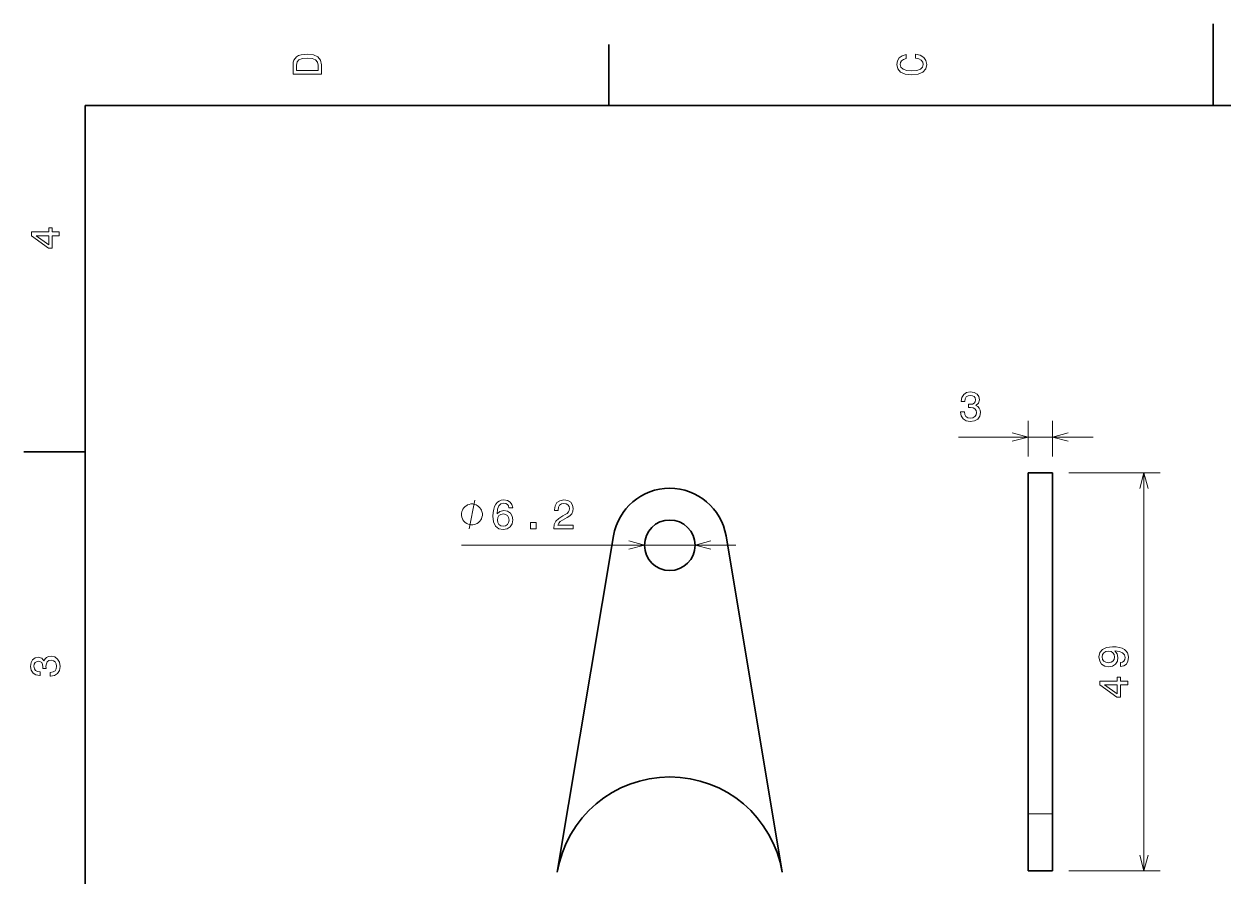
# Model space of a CAD drawing. Extents: x 0 to 297, y 0 to 210.
# Drawn here: x 2.5 to 149.7, y 105.5 to 210 of the extents above; entities that cross this region are included whole.
import ezdxf

# ---------------------------------------------------------------- set-up
doc = ezdxf.new("R2010")
doc.units = 0

msp = doc.modelspace()

# ---------------------------------------------------------------- linework, layer by layer
at = {"color": 7, "lineweight": 35, "ltscale": 0.25}
msp.add_line((148.5, 200), (148.5, 210), dxfattribs=at)
at = {"color": 7, "lineweight": 35, "ltscale": 0.1875}
for p, q in [((74.300003, 200), (74.300003, 207.5)), ((10, 157.5), (2.5, 157.5))]:
    msp.add_line(p, q, dxfattribs=at)
at = {"color": 7, "lineweight": 35}
for p, q in [((287, 200), (10, 200)), ((10, 200), (10, 10)), ((125.759354, 113.093719), (125.759354, 154.938675)), ((128.759354, 113.093719), (128.759354, 154.938675)), ((74.875778, 147.195572), (67.971718, 105.92411)), ((88.683914, 147.195572), (95.587975, 105.92411))]:
    msp.add_line(p, q, dxfattribs=at)
at = {"color": 7, "lineweight": 13, "ltscale": 0.109616}
for p, q in [((125.759354, 156.938675), (125.759354, 161.323303)), ((128.759354, 156.938675), (128.759354, 161.323303))]:
    msp.add_line(p, q, dxfattribs=at)
at = {"color": 7, "lineweight": 13, "ltscale": 0.413171}
msp.add_line((133.759354, 159.323303), (117.232529, 159.323303), dxfattribs=at)
at = {"color": 7, "lineweight": 35, "ltscale": 0.075}
for p, q in [((128.759354, 154.938675), (125.759354, 154.938675)), ((128.759354, 106.093719), (125.759354, 106.093719))]:
    msp.add_line(p, q, dxfattribs=at)
at = {"color": 7, "lineweight": 13, "ltscale": 0.280861}
for p, q in [((130.759354, 154.938675), (141.993774, 154.938675)), ((130.759354, 106.093719), (141.993774, 106.093719))]:
    msp.add_line(p, q, dxfattribs=at)
at = {"color": 7, "lineweight": 13}
for p, q in [((139.993774, 106.093719), (139.993774, 154.938675)), ((56.207355, 146.072311), (89.879845, 146.072311))]:
    msp.add_line(p, q, dxfattribs=at)
at = {"color": 7, "lineweight": 13, "ltscale": 0.075}
msp.add_line((128.759354, 113.093719), (125.759354, 113.093719), dxfattribs=at)
at = {"color": 7, "lineweight": 35, "ltscale": 0.175}
for p, q in [((125.759354, 113.093719), (125.759354, 106.093719)), ((128.759354, 113.093719), (128.759354, 106.093719))]:
    msp.add_line(p, q, dxfattribs=at)
at = {"color": 7, "lineweight": 13}
for points in [[(35.533215, 204.994965), (35.533215, 203.829971), (39.033215, 203.829971), (39.033215, 204.994965), (38.922264, 205.544678), (38.584366, 205.953171), (38.034657, 206.205338), (37.283215, 206.296112), (36.516644, 206.215424), (36.21405, 206.114563), (35.971977, 205.973343), (35.644165, 205.56485), (35.563473, 205.297562)], [(111.93206, 205.817017), (112.35569, 205.716141), (112.658287, 205.549713), (112.844887, 205.317734), (112.905403, 205.045395), (112.814629, 204.71759), (112.54229, 204.460388), (112.098488, 204.28891), (111.483215, 204.233429), (110.872986, 204.28891), (110.424141, 204.455338), (110.151802, 204.71254), (110.055984, 205.045395), (110.106415, 205.287476), (110.247627, 205.494247), (110.474571, 205.655624), (110.787247, 205.766571), (110.787247, 206.245682), (110.308144, 206.094391), (109.94503, 205.832138), (109.718086, 205.474075), (109.637398, 205.045395), (109.763474, 204.510818), (110.116501, 204.10231), (110.696472, 203.840057), (111.483215, 203.749283), (112.269958, 203.840057), (112.84993, 204.10231), (113.208, 204.510818), (113.329041, 205.045395), (113.233215, 205.51442), (112.965927, 205.892654), (112.527161, 206.159943), (111.93206, 206.301163)], [(35.951801, 204.959656), (36.027451, 205.342941), (36.259438, 205.605194), (36.672985, 205.761536), (37.283215, 205.811966), (37.873272, 205.756485), (38.286816, 205.600143), (38.533936, 205.332855), (38.614628, 204.959656), (38.614628, 204.298996), (35.951801, 204.298996)], [(6.833213, 184.02739), (6.833213, 184.481277), (5.965778, 184.481277), (5.965778, 184.98056), (5.56232, 184.98056), (5.56232, 184.481277), (3.408862, 184.481277), (3.408862, 184.022339), (5.521974, 182.489197), (5.965778, 182.489197), (5.965778, 184.02739)], [(5.56232, 182.912827), (3.993876, 184.02739), (5.56232, 184.02739)], [(117.479645, 162.422729), (117.479645, 162.387421), (117.560333, 161.903275), (117.797371, 161.540161), (118.17057, 161.308167), (118.664803, 161.222443), (119.189301, 161.308167), (119.582672, 161.530075), (119.834831, 161.883102), (119.925613, 162.33699), (119.885262, 162.634537), (119.774315, 162.876617), (119.592758, 163.063217), (119.350685, 163.199387), (119.67849, 163.47171), (119.794487, 163.905441), (119.718834, 164.298813), (119.501976, 164.596359), (119.148956, 164.782959), (118.664803, 164.848511), (118.210915, 164.767822), (117.86293, 164.545929), (117.635986, 164.192902), (117.560333, 163.723877), (117.560333, 163.688568), (118.009186, 163.688568), (118.04953, 164.011337), (118.180656, 164.243332), (118.392471, 164.384537), (118.690018, 164.434967), (118.952271, 164.394623), (119.143913, 164.288727), (119.259903, 164.117249), (119.30529, 163.885254), (119.259903, 163.638138), (119.138863, 163.47171), (118.927048, 163.37085), (118.639587, 163.340591), (118.442902, 163.345642), (118.442902, 162.94722), (118.690018, 162.957306), (119.007744, 162.911911), (119.244774, 162.790878), (119.385986, 162.594193), (119.436417, 162.33699), (119.380943, 162.044479), (119.234688, 161.827621), (119.002701, 161.691452), (118.695061, 161.646072), (118.377342, 161.696503), (118.145348, 161.847794), (117.9991, 162.089874), (117.943619, 162.422729)], [(58.774025, 149.822311), (58.774025, 149.93898), (58.715691, 150.172318), (58.657356, 150.347305), (58.599022, 150.463974), (58.482357, 150.638977), (58.307358, 150.81398), (58.132355, 150.930649), (58.01569, 150.988983), (57.840691, 151.047318), (57.607357, 151.105652), (57.490692, 151.105652), (57.374023, 151.105652), (57.14069, 151.047318), (56.965691, 150.988983), (56.849022, 150.930649), (56.674026, 150.81398), (56.499023, 150.638977), (56.382355, 150.463974), (56.324024, 150.347305), (56.26569, 150.172318), (56.207359, 149.93898), (56.207359, 149.822311), (56.207359, 149.705643), (56.26569, 149.472305), (56.324024, 149.297318), (56.382355, 149.180649), (56.499023, 149.005646), (56.674023, 148.830643), (56.849022, 148.713974), (56.965691, 148.65564), (57.14069, 148.597305), (57.374023, 148.538971), (57.490692, 148.538971), (57.607357, 148.538971), (57.840691, 148.597305), (58.01569, 148.65564), (58.132355, 148.713974), (58.307358, 148.830643), (58.482357, 149.005646), (58.599022, 149.180649), (58.657356, 149.297318), (58.715691, 149.472305), (58.774025, 149.705643)], [(62.502411, 150.629227), (62.406586, 151.037735), (62.184685, 151.340317), (61.841747, 151.531967), (61.397942, 151.597534), (61.100391, 151.562225), (60.843185, 151.4664), (60.616241, 151.310059), (60.424599, 151.088165), (60.2733, 150.810791), (60.162354, 150.472885), (60.091747, 150.074478), (60.071571, 149.625626), (60.152267, 148.909485), (60.399384, 148.39003), (60.797798, 148.077347), (61.342468, 147.971451), (61.831657, 148.062225), (62.204857, 148.299255), (62.446934, 148.672455), (62.532669, 149.146515), (62.446934, 149.625626), (62.214943, 149.993774), (61.856876, 150.225769), (61.413071, 150.306458), (60.933968, 150.205597), (60.575897, 149.918137), (60.651543, 150.472885), (60.812927, 150.871307), (61.060043, 151.108337), (61.402985, 151.189026), (61.655148, 151.148682), (61.84679, 151.04277), (61.97287, 150.866257), (62.038433, 150.629227)], [(67.533531, 148.072311), (69.939156, 148.072311), (69.939156, 148.506027), (68.037857, 148.506027), (68.143761, 148.743057), (68.325317, 148.939743), (68.885117, 149.297821), (69.182671, 149.449112), (69.515518, 149.66597), (69.752556, 149.918137), (69.888718, 150.215683), (69.939156, 150.553574), (69.853416, 150.977203), (69.616386, 151.310059), (69.253273, 151.521881), (68.784256, 151.597534), (68.300102, 151.511795), (67.931946, 151.274765), (67.694916, 150.896515), (67.614227, 150.397232), (67.614227, 150.32663), (68.073158, 150.32663), (68.073158, 150.366974), (68.118546, 150.709915), (68.254715, 150.962082), (68.471573, 151.123459), (68.759033, 151.17894), (69.051544, 151.12851), (69.268402, 151.002426), (69.409615, 150.80574), (69.460045, 150.558624), (69.424744, 150.32663), (69.328918, 150.129944), (69.167542, 149.958481), (68.945633, 149.807175), (68.648087, 149.645798), (68.153847, 149.333115), (67.80587, 149.000259), (67.599098, 148.596802), (67.533531, 148.087433)], [(62.043476, 149.141479), (61.987999, 148.823746), (61.84679, 148.58168), (61.619843, 148.420288), (61.337425, 148.369858), (61.039871, 148.420288), (60.812927, 148.57663), (60.666672, 148.81871), (60.621284, 149.136429), (60.671715, 149.449112), (60.812927, 149.686142), (61.044914, 149.837448), (61.357597, 149.892914), (61.629929, 149.837448), (61.84679, 149.691193), (61.987999, 149.454163)], [(64.680077, 148.072311), (65.376038, 148.072311), (65.376038, 148.823746), (64.680077, 148.823746)], [(137.126343, 131.173828), (137.52475, 131.249481), (137.832382, 131.466339), (138.024033, 131.80928), (138.094635, 132.263168), (138.059326, 132.560715), (137.968552, 132.828018), (137.81221, 133.054962), (137.590317, 133.246597), (137.312943, 133.397903), (136.970001, 133.50885), (136.57663, 133.574417), (136.122726, 133.599625), (135.411636, 133.513885), (134.892181, 133.266769), (134.579514, 132.873398), (134.468552, 132.333771), (134.559326, 131.839539), (134.801407, 131.466339), (135.174606, 131.224258), (135.643631, 131.14357), (136.127777, 131.224258), (136.495926, 131.461304), (136.727921, 131.814331), (136.803574, 132.263168), (136.707748, 132.737228), (136.415237, 133.095306), (136.975037, 133.014618), (137.373459, 132.853226), (137.610489, 132.60611), (137.686127, 132.268219), (137.650833, 132.005966), (137.539886, 131.814331), (137.363373, 131.688248), (137.126343, 131.637817)], [(135.63858, 131.632767), (135.325897, 131.683197), (135.078781, 131.824417), (134.92244, 132.04631), (134.866974, 132.333771), (134.92244, 132.631332), (135.078781, 132.858276), (135.320862, 132.999481), (135.633545, 133.054962), (135.951263, 132.999481), (136.188293, 132.858276), (136.334549, 132.626282), (136.384979, 132.318649), (136.334549, 132.041275), (136.188293, 131.824417), (135.956314, 131.683197)], [(5.73379, 129.979111), (5.769093, 129.979111), (6.253242, 130.059799), (6.616354, 130.296829), (6.848343, 130.670029), (6.934078, 131.164276), (6.848343, 131.688766), (6.626441, 132.082138), (6.273415, 132.334305), (5.819525, 132.425079), (5.521974, 132.384735), (5.279899, 132.273788), (5.0933, 132.092224), (4.957133, 131.850143), (4.684798, 132.177963), (4.251081, 132.293961), (3.857709, 132.218307), (3.560158, 132.00145), (3.373559, 131.648422), (3.307997, 131.164276), (3.388689, 130.710388), (3.610591, 130.362396), (3.963617, 130.135452), (4.432637, 130.059799), (4.46794, 130.059799), (4.46794, 130.508652), (4.145173, 130.548996), (3.913184, 130.680115), (3.771974, 130.891937), (3.721542, 131.189484), (3.761888, 131.451736), (3.867795, 131.643372), (4.039265, 131.759369), (4.271254, 131.804764), (4.518372, 131.759369), (4.684798, 131.638336), (4.785663, 131.426514), (4.815922, 131.139053), (4.810879, 130.942368), (5.209294, 130.942368), (5.199208, 131.189484), (5.244596, 131.507217), (5.365634, 131.744247), (5.56232, 131.885452), (5.819525, 131.935883), (6.112032, 131.880417), (6.328891, 131.734161), (6.465058, 131.502167), (6.510447, 131.194534), (6.460014, 130.876801), (6.308718, 130.644821), (6.066643, 130.498566), (5.73379, 130.443085)], [(137.993774, 128.925568), (137.993774, 129.379456), (137.126343, 129.379456), (137.126343, 129.878738), (136.722885, 129.878738), (136.722885, 129.379456), (134.569412, 129.379456), (134.569412, 128.920517), (136.682526, 127.387375), (137.126343, 127.387375), (137.126343, 128.925568)], [(136.722885, 127.811012), (135.154434, 128.925568), (136.722885, 128.925568)]]:
    msp.add_lwpolyline(points, close=True, dxfattribs=at)
for points in [[(123.827499, 158.805664), (125.759354, 159.323303), (123.827499, 159.840942)], [(130.691208, 159.840942), (128.759354, 159.323303), (130.691208, 158.805664)], [(140.511414, 153.006821), (139.993774, 154.938675), (139.476135, 153.006821)], [(57.14069, 148.072311), (57.840691, 151.572311)], [(76.747993, 145.554672), (78.679848, 146.072311), (76.747993, 146.589951)], [(86.811699, 146.589951), (84.879845, 146.072311), (86.811699, 145.554672)], [(139.476135, 108.025574), (139.993774, 106.093719), (140.511414, 108.025574)]]:
    msp.add_lwpolyline(points, dxfattribs=at)
at = {"color": 7, "lineweight": 35}
msp.add_circle((81.779846, 146.040634), 3.1, dxfattribs=at)
for centre, radius in [((81.779846, 146.040634), 7), ((81.779846, 103.614227), 14)]:
    msp.add_arc(centre, radius, 9.496745, 170.503255, dxfattribs=at)

doc.saveas('drawing.dxf')
